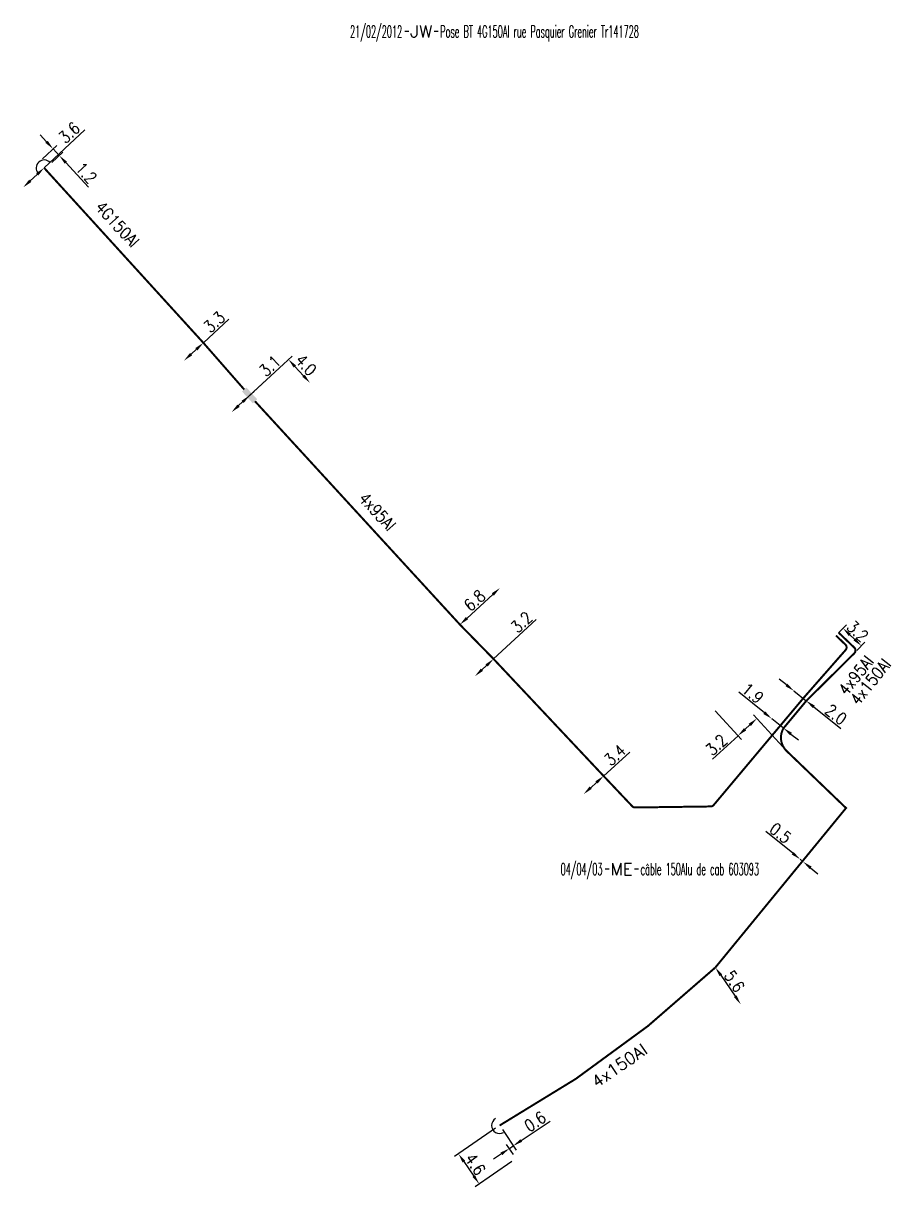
# Model space of a CAD drawing. Header units: millimetres. Extents: x 79134 to 80000, y 145000 to 146008.
# Drawn here: x 79473.5 to 79582.7, y 145841.4 to 145987.7 of the extents above; entities that cross this region are included whole.
import ezdxf
from ezdxf.enums import TextEntityAlignment as Align

# ---------------------------------------------------------------- set-up
doc = ezdxf.new("R2010")
doc.units = ezdxf.units.MM
doc.header["$PDMODE"] = 34
doc.linetypes.add('B_ST_AL', pattern=[2000, 1000, 1000])
doc.layers.get('0').update_dxf_attribs({"linetype": 'CONTINUOUS'})
doc.layers.get('Defpoints').update_dxf_attribs({"linetype": 'CONTINUOUS'})
doc.layers.add('B_100', color=3, linetype='CONTINUOUS')
doc.layers.add('B_300', color=7, linetype='CONTINUOUS')
doc.styles.add('M_ROMANS', font='ROMANS.shx', dxfattribs={"width": 0.75})
doc.styles.get("Standard").update_dxf_attribs({"font": 'romans.shx', "width": 0.85})
doc.dimstyles.get("Standard").update_dxf_attribs({"dimtxt": 1.5, "dimasz": 1.2, "dimexe": 0.625, "dimexo": 0.625, "dimgap": 0.25, "dimtad": 1, "dimdec": 1, "dimzin": 0, "dimdsep": 46, "dimtxsty": 'Standard', "dimcen": -0.5, "dimclrd": 256, "dimclre": 256, "dimclrt": 256, "dimadec": 0, "dimazin": 0, "dimtfac": 1, "dimtdec": 1, "dimtmove": 0, "dimatfit": 3, "dimfxl": 1, "dimtolj": 1, "dimtzin": 0, "dimarcsym": 0})

# ---------------------------------------------------------------- blocks, each defined once
blk = doc.blocks.new('B_300_05')
at = {"color": 0, "linetype": 'Continuous'}
blk.add_arc((0, 0), 1, 270, 90, dxfattribs=at)
at = {"color": 0, "linetype": 'Continuous', "style": 'M_ROMANS', "width": 0.75, "flags": 3}
for tag, p in [('DEF_LEG', (0, -5)), ('DEF_COUP', (0, -7.5)), ('DEF_TYPE', (0, -10))]:
    blk.add_attdef(tag, text='', height=1.2, dxfattribs=at).set_placement(p, align=Align.MIDDLE)
blk = doc.blocks.new('*D32')
at = {"layer": 'B_100', "linetype": 'Continuous', "lineweight": -2, "transparency": 16777216}
for p, q in [((79576.12, 145911.02), (79577.1, 145912.04)), ((79578.11, 145910.21), (79577.53, 145910.76)), ((79578.43, 145908.81), (79579.41, 145909.83))]:
    blk.add_line(p, q, dxfattribs=at)
at = {"layer": 'B_100', "linetype": 'Continuous', "transparency": 16777216}
for points in [[(79577.67, 145910.91), (79577.39, 145910.62), (79576.67, 145911.59)], [(79578.25, 145910.35), (79577.97, 145910.07), (79578.98, 145909.38)]]:
    blk.add_solid(points, dxfattribs=at)
at = {"layer": 'Defpoints', "color": 0, "linetype": 'Continuous', "transparency": 16777216}
for p in [(79576.67, 145911.59), (79575.68, 145910.56), (79578, 145908.35)]:
    blk.add_point(p, dxfattribs=at)
at = {"layer": 'B_100', "linetype": 'Continuous', "transparency": 16777216, "insert": (79578.51, 145911.21), "char_height": 1.5, "attachment_point": 5, "rotation": 316.2958}
blk.add_mtext('\\A1;3.2', dxfattribs=at)
blk = doc.blocks.new('*D33')
at = {"layer": 'B_100', "linetype": 'Continuous', "lineweight": -2, "transparency": 16777216}
blk.add_line((79561.29, 145867.94), (79563.11, 145865.31), dxfattribs=at)
at = {"layer": 'B_100', "linetype": 'Continuous', "transparency": 16777216}
for points in [[(79561.46, 145868.06), (79561.13, 145867.83), (79560.61, 145868.93)], [(79563.27, 145865.42), (79562.94, 145865.19), (79563.79, 145864.32)]]:
    blk.add_solid(points, dxfattribs=at)
at = {"layer": 'Defpoints', "color": 0, "linetype": 'Continuous', "transparency": 16777216}
for p in [(79560.61, 145868.93), (79563.79, 145864.32), (79563.79, 145864.32)]:
    blk.add_point(p, dxfattribs=at)
at = {"layer": 'B_100', "linetype": 'Continuous', "transparency": 16777216, "insert": (79563.02, 145867.19), "char_height": 1.5, "attachment_point": 5, "rotation": 304.4967}
blk.add_mtext('\\A1;5.6', dxfattribs=at)
blk = doc.blocks.new('GIS_MODF')
at = {"color": 0, "linetype": 'Continuous', "flags": 128}
for points in [[(-2.18, -0.01), (-1.68, -0.01)], [(1.52, -0.01), (2.02, -0.01)]]:
    blk.add_lwpolyline(points, dxfattribs=at)
at = {"color": 0, "linetype": 'Continuous', "width": 0.5}
blk.add_attdef('DATE', text='', height=1.5, dxfattribs=at).set_placement((-2.5, -0.8), align=Align.RIGHT)
at = {"color": 0, "linetype": 'Continuous', "width": 1.771291}
blk.add_attdef('USER', text='', height=1.5, dxfattribs=at).set_placement((-1.51, -0.8), (1.28, -0.8), align=Align.FIT)
at = {"color": 0, "linetype": 'Continuous', "width": 0.5}
blk.add_attdef('DESC', (2.29, -0.8), '', height=1.5, dxfattribs=at)
blk = doc.blocks.new('*D92')
at = {"layer": 'B_100', "linetype": 'Continuous', "lineweight": -2, "transparency": 16777216}
for p, q in [((79532.69, 145907.73), (79538.06, 145912.69)), ((79531.23, 145906.37), (79531.81, 145906.92))]:
    blk.add_line(p, q, dxfattribs=at)
at = {"layer": 'B_100', "linetype": 'Continuous', "transparency": 16777216}
for points in [[(79531.09, 145906.52), (79531.36, 145906.23), (79530.35, 145905.56)], [(79531.68, 145907.06), (79531.95, 145906.77), (79532.69, 145907.73)]]:
    blk.add_solid(points, dxfattribs=at)
at = {"layer": 'Defpoints', "color": 0, "linetype": 'Continuous', "transparency": 16777216}
for p in [(79532.69, 145907.73), (79532.69, 145907.73), (79530.35, 145905.56)]:
    blk.add_point(p, dxfattribs=at)
at = {"layer": 'B_100', "linetype": 'Continuous', "transparency": 16777216, "insert": (79536.21, 145912.35), "char_height": 1.5, "attachment_point": 5, "rotation": 42.7596}
blk.add_mtext('\\A1;3.2', dxfattribs=at)
blk = doc.blocks.new('*D93')
at = {"layer": 'B_100', "linetype": 'Continuous', "lineweight": -2, "transparency": 16777216}
for p, q in [((79546.54, 145893.01), (79549.83, 145895.99)), ((79544.92, 145891.54), (79545.65, 145892.21))]:
    blk.add_line(p, q, dxfattribs=at)
at = {"layer": 'B_100', "linetype": 'Continuous', "transparency": 16777216}
for points in [[(79545.52, 145892.36), (79545.79, 145892.06), (79546.54, 145893.01)], [(79544.78, 145891.69), (79545.05, 145891.39), (79544.03, 145890.73)]]:
    blk.add_solid(points, dxfattribs=at)
at = {"layer": 'Defpoints', "color": 0, "linetype": 'Continuous', "transparency": 16777216}
for p in [(79546.54, 145893.01), (79546.54, 145893.01), (79544.03, 145890.73)]:
    blk.add_point(p, dxfattribs=at)
at = {"layer": 'B_100', "linetype": 'Continuous', "transparency": 16777216, "insert": (79547.96, 145895.64), "char_height": 1.5, "attachment_point": 5, "rotation": 42.1636}
blk.add_mtext('\\A1;3.4', dxfattribs=at)
blk = doc.blocks.new('*D94')
at = {"layer": 'B_100', "linetype": 'Continuous', "lineweight": -2, "transparency": 16777216}
blk.add_line((79529.35, 145912.87), (79532.59, 145915.84), dxfattribs=at)
at = {"layer": 'B_100', "linetype": 'Continuous', "transparency": 16777216}
for points in [[(79532.46, 145915.99), (79532.73, 145915.69), (79533.48, 145916.65)], [(79529.21, 145913.01), (79529.48, 145912.72), (79528.46, 145912.05)]]:
    blk.add_solid(points, dxfattribs=at)
at = {"layer": 'Defpoints', "color": 0, "linetype": 'Continuous', "transparency": 16777216}
for p in [(79533.48, 145916.65), (79533.48, 145916.65), (79528.46, 145912.05)]:
    blk.add_point(p, dxfattribs=at)
at = {"layer": 'B_100', "linetype": 'Continuous', "transparency": 16777216, "insert": (79530.3, 145915.09), "char_height": 1.5, "attachment_point": 5, "rotation": 42.4956}
blk.add_mtext('\\A1;6.8', dxfattribs=at)
blk = doc.blocks.new('*D95')
at = {"layer": 'B_300', "linetype": 'Continuous', "lineweight": -2, "transparency": 16777216}
for p, q in [((79502.45, 145941.3), (79507.33, 145945.82)), ((79507.69, 145944.52), (79508.78, 145943.34))]:
    blk.add_line(p, q, dxfattribs=at)
at = {"layer": 'B_300', "linetype": 'Continuous', "transparency": 16777216}
for points in [[(79507.84, 145944.65), (79507.54, 145944.38), (79506.88, 145945.4)], [(79508.92, 145943.48), (79508.63, 145943.21), (79509.59, 145942.46)]]:
    blk.add_solid(points, dxfattribs=at)
at = {"layer": 'Defpoints', "color": 0, "linetype": 'Continuous', "transparency": 16777216}
for p in [(79509.59, 145942.46), (79509.59, 145942.46), (79501.99, 145940.88)]:
    blk.add_point(p, dxfattribs=at)
at = {"layer": 'B_300', "linetype": 'Continuous', "transparency": 16777216, "insert": (79509.08, 145944.71), "char_height": 1.5, "attachment_point": 5, "rotation": 312.8035}
blk.add_mtext('\\A1;4.0', dxfattribs=at)
blk = doc.blocks.new('*D96')
at = {"layer": 'B_300', "linetype": 'Continuous', "lineweight": -2, "transparency": 16777216}
for p, q in [((79501.99, 145940.88), (79506.25, 145944.82)), ((79500.6, 145939.59), (79501.11, 145940.06))]:
    blk.add_line(p, q, dxfattribs=at)
at = {"layer": 'B_300', "linetype": 'Continuous', "transparency": 16777216}
for points in [[(79500.98, 145940.21), (79501.25, 145939.92), (79501.99, 145940.88)], [(79500.46, 145939.73), (79500.74, 145939.44), (79499.72, 145938.77)]]:
    blk.add_solid(points, dxfattribs=at)
at = {"layer": 'Defpoints', "color": 0, "linetype": 'Continuous', "transparency": 16777216}
for p in [(79501.99, 145940.88), (79499.72, 145938.77), (79499.72, 145938.77)]:
    blk.add_point(p, dxfattribs=at)
at = {"layer": 'B_300', "linetype": 'Continuous', "transparency": 16777216, "insert": (79504.54, 145944.6), "char_height": 1.5, "attachment_point": 5, "rotation": 42.8035}
blk.add_mtext('\\A1;3.1', dxfattribs=at)
blk = doc.blocks.new('B_300_04')
at = {"color": 0, "linetype": 'Continuous'}
blk.add_line((0, 0.75), (0, -0.75), dxfattribs=at)
blk.add_solid([(-1, 0.375), (-1, -0.375), (1, 0.375), (1, -0.375)], dxfattribs=at)
at = {"color": 0, "linetype": 'Continuous', "style": 'M_ROMANS', "width": 0.75, "flags": 3}
for tag, p in [('DEF_LEG', (0, -4.25)), ('DEF_COUP', (0, -6.75)), ('DEF_TYPE', (0, -9.25))]:
    blk.add_attdef(tag, text='', height=1.2, dxfattribs=at).set_placement(p, align=Align.MIDDLE)
blk = doc.blocks.new('*D97')
at = {"layer": 'B_100', "linetype": 'Continuous', "lineweight": -2, "transparency": 16777216}
for p, q in [((79476.13, 145969.49), (79481.27, 145974.26)), ((79474.38, 145967.86), (79475.25, 145968.67))]:
    blk.add_line(p, q, dxfattribs=at)
at = {"layer": 'B_100', "linetype": 'Continuous', "transparency": 16777216}
for points in [[(79475.12, 145968.82), (79475.39, 145968.53), (79476.13, 145969.49)], [(79474.24, 145968.01), (79474.52, 145967.72), (79473.5, 145967.05)]]:
    blk.add_solid(points, dxfattribs=at)
at = {"layer": 'Defpoints', "color": 0, "linetype": 'Continuous', "transparency": 16777216}
for p in [(79476.13, 145969.49), (79473.5, 145967.05), (79473.5, 145967.05)]:
    blk.add_point(p, dxfattribs=at)
at = {"layer": 'B_100', "linetype": 'Continuous', "transparency": 16777216, "insert": (79479.29, 145973.92), "char_height": 1.5, "attachment_point": 5, "rotation": 42.8908}
blk.add_mtext('\\A1;3.6', dxfattribs=at)
blk = doc.blocks.new('*D98')
at = {"layer": 'B_300', "linetype": 'Continuous', "lineweight": -2, "transparency": 16777216}
for p, q in [((79476.44, 145972.77), (79475.62, 145973.65)), ((79475.91, 145970.65), (79477.71, 145972.32)), ((79477.11, 145970.18), (79478.5, 145971.46)), ((79477.25, 145971.89), (79478.04, 145971.04)), ((79478.85, 145970.16), (79481.7, 145967.08))]:
    blk.add_line(p, q, dxfattribs=at)
at = {"layer": 'B_300', "linetype": 'Continuous', "transparency": 16777216}
for points in [[(79476.58, 145972.91), (79476.29, 145972.64), (79477.25, 145971.89)], [(79479, 145970.29), (79478.71, 145970.02), (79478.04, 145971.04)]]:
    blk.add_solid(points, dxfattribs=at)
at = {"layer": 'Defpoints', "color": 0, "linetype": 'Continuous', "transparency": 16777216}
for p in [(79478.04, 145971.04), (79475.46, 145970.23), (79476.65, 145969.76)]:
    blk.add_point(p, dxfattribs=at)
at = {"layer": 'B_300', "linetype": 'Continuous', "transparency": 16777216, "insert": (79481.42, 145968.86), "char_height": 1.5, "attachment_point": 5, "rotation": 312.7552}
blk.add_mtext('\\A1;1.2', dxfattribs=at)
blk = doc.blocks.new('*D99')
at = {"layer": 'B_100', "linetype": 'Continuous', "lineweight": -2, "transparency": 16777216}
for p, q in [((79496.17, 145947.49), (79499.38, 145950.45)), ((79494.62, 145946.07), (79495.29, 145946.68))]:
    blk.add_line(p, q, dxfattribs=at)
at = {"layer": 'B_100', "linetype": 'Continuous', "transparency": 16777216}
for points in [[(79495.15, 145946.83), (79495.42, 145946.53), (79496.17, 145947.49)], [(79494.49, 145946.22), (79494.76, 145945.92), (79493.74, 145945.26)]]:
    blk.add_solid(points, dxfattribs=at)
at = {"layer": 'Defpoints', "color": 0, "linetype": 'Continuous', "transparency": 16777216}
for p in [(79496.17, 145947.49), (79493.74, 145945.26), (79493.74, 145945.26)]:
    blk.add_point(p, dxfattribs=at)
at = {"layer": 'B_100', "linetype": 'Continuous', "transparency": 16777216, "insert": (79497.54, 145950.11), "char_height": 1.5, "attachment_point": 5, "rotation": 42.6489}
blk.add_mtext('\\A1;3.3', dxfattribs=at)
blk = doc.blocks.new('*D117')
at = {"layer": 'B_100', "linetype": 'Continuous', "lineweight": -2, "transparency": 16777216}
for p, q in [((79570.34, 145883.29), (79566.94, 145886.04)), ((79571.66, 145882.22), (79571.27, 145882.54)), ((79572.59, 145881.46), (79573.52, 145880.71))]:
    blk.add_line(p, q, dxfattribs=at)
at = {"layer": 'B_100', "linetype": 'Continuous', "transparency": 16777216}
for points in [[(79570.46, 145883.45), (79570.21, 145883.14), (79571.27, 145882.54)], [(79572.72, 145881.62), (79572.46, 145881.31), (79571.66, 145882.22)]]:
    blk.add_solid(points, dxfattribs=at)
at = {"layer": 'Defpoints', "color": 0, "linetype": 'Continuous', "transparency": 16777216}
for p in [(79571.27, 145882.54), (79571.27, 145882.54), (79571.66, 145882.22)]:
    blk.add_point(p, dxfattribs=at)
at = {"layer": 'B_100', "linetype": 'Continuous', "transparency": 16777216, "insert": (79568.8, 145885.82), "char_height": 1.5, "attachment_point": 5, "rotation": 320.9509}
blk.add_mtext('\\A1;0.5', dxfattribs=at)
blk = doc.blocks.new('*D118')
at = {"layer": 'B_100', "linetype": 'Continuous', "lineweight": -2, "transparency": 16777216}
for p, q in [((79536.17, 145847.16), (79539.8, 145849.61)), ((79533.8, 145848.54), (79535.52, 145845.97)), ((79535.18, 145845.42), (79534.33, 145846.68)), ((79534.68, 145846.16), (79535.17, 145846.49)), ((79533.68, 145845.49), (79532.69, 145844.82))]:
    blk.add_line(p, q, dxfattribs=at)
at = {"layer": 'B_100', "linetype": 'Continuous', "transparency": 16777216}
for points in [[(79536.06, 145847.33), (79536.28, 145847), (79535.17, 145846.49)], [(79533.57, 145845.65), (79533.79, 145845.32), (79534.68, 145846.16)]]:
    blk.add_solid(points, dxfattribs=at)
at = {"layer": 'Defpoints', "color": 0, "linetype": 'Continuous', "transparency": 16777216}
for p in [(79533.45, 145849.05), (79534.68, 145846.16), (79535.53, 145844.9)]:
    blk.add_point(p, dxfattribs=at)
at = {"layer": 'B_100', "linetype": 'Continuous', "transparency": 16777216, "insert": (79537.92, 145849.55), "char_height": 1.5, "attachment_point": 5, "rotation": 33.9572}
blk.add_mtext('\\A1;0.6', dxfattribs=at)
blk = doc.blocks.new('*D119')
at = {"layer": 'B_100', "linetype": 'Continuous', "lineweight": -2, "transparency": 16777216}
for p, q in [((79532.94, 145848.7), (79527.76, 145845.14)), ((79528.95, 145844.51), (79530.2, 145842.69)), ((79535.01, 145844.54), (79530.36, 145841.35))]:
    blk.add_line(p, q, dxfattribs=at)
at = {"layer": 'B_100', "linetype": 'Continuous', "transparency": 16777216}
for points in [[(79529.12, 145844.62), (79528.79, 145844.39), (79528.27, 145845.5)], [(79530.36, 145842.81), (79530.03, 145842.58), (79530.88, 145841.71)]]:
    blk.add_solid(points, dxfattribs=at)
at = {"layer": 'Defpoints', "color": 0, "linetype": 'Continuous', "transparency": 16777216}
for p in [(79533.45, 145849.05), (79535.53, 145844.9), (79530.88, 145841.71)]:
    blk.add_point(p, dxfattribs=at)
at = {"layer": 'B_100', "linetype": 'Continuous', "transparency": 16777216, "insert": (79530.4, 145844.17), "char_height": 1.5, "attachment_point": 5, "rotation": 304.4967}
blk.add_mtext('\\A1;4.6', dxfattribs=at)
blk = doc.blocks.new('*D120')
at = {"layer": 'B_100', "linetype": 'Continuous', "lineweight": -2, "transparency": 16777216}
for p, q in [((79569.55, 145904.46), (79568.62, 145905.21)), ((79570.49, 145903.71), (79572.05, 145902.46)), ((79572.99, 145901.71), (79576.4, 145898.98))]:
    blk.add_line(p, q, dxfattribs=at)
at = {"layer": 'B_100', "linetype": 'Continuous', "transparency": 16777216}
for points in [[(79569.68, 145904.61), (79569.43, 145904.3), (79570.49, 145903.71)], [(79573.12, 145901.87), (79572.87, 145901.55), (79572.05, 145902.46)]]:
    blk.add_solid(points, dxfattribs=at)
at = {"layer": 'Defpoints', "color": 0, "linetype": 'Continuous', "transparency": 16777216}
for p in [(79570.49, 145903.71), (79570.49, 145903.71), (79572.05, 145902.46)]:
    blk.add_point(p, dxfattribs=at)
at = {"layer": 'B_100', "linetype": 'Continuous', "transparency": 16777216, "insert": (79575.79, 145900.75), "char_height": 1.5, "attachment_point": 5, "rotation": 321.3497}
blk.add_mtext('\\A1;2.0', dxfattribs=at)
blk = doc.blocks.new('*D121')
at = {"layer": 'B_100', "linetype": 'Continuous', "lineweight": -2, "transparency": 16777216}
for p, q in [((79566.77, 145900.97), (79563.54, 145903.55)), ((79569.19, 145899.03), (79567.7, 145900.22)), ((79570.12, 145898.29), (79571.06, 145897.54))]:
    blk.add_line(p, q, dxfattribs=at)
at = {"layer": 'B_100', "linetype": 'Continuous', "transparency": 16777216}
for points in [[(79566.89, 145901.13), (79566.64, 145900.81), (79567.7, 145900.22)], [(79570.25, 145898.44), (79570, 145898.13), (79569.19, 145899.03)]]:
    blk.add_solid(points, dxfattribs=at)
at = {"layer": 'Defpoints', "color": 0, "linetype": 'Continuous', "transparency": 16777216}
for p in [(79567.7, 145900.22), (79567.7, 145900.22), (79569.19, 145899.03)]:
    blk.add_point(p, dxfattribs=at)
at = {"layer": 'B_100', "linetype": 'Continuous', "transparency": 16777216, "insert": (79565.31, 145903.42), "char_height": 1.5, "attachment_point": 5, "rotation": 321.3497}
blk.add_mtext('\\A1;1.9', dxfattribs=at)
blk = doc.blocks.new('*D122')
at = {"layer": 'B_100', "linetype": 'Continuous', "lineweight": -2, "transparency": 16777216}
for p, q in [((79560.58, 145901.22), (79563.88, 145897.62)), ((79569.09, 145896.67), (79565.39, 145900.7)), ((79564.93, 145899.43), (79564.34, 145898.89)), ((79563.46, 145898.08), (79560.24, 145895.12))]:
    blk.add_line(p, q, dxfattribs=at)
at = {"layer": 'B_100', "linetype": 'Continuous', "transparency": 16777216}
for points in [[(79564.8, 145899.58), (79565.07, 145899.28), (79565.82, 145900.24)], [(79564.21, 145899.04), (79564.48, 145898.74), (79563.46, 145898.08)]]:
    blk.add_solid(points, dxfattribs=at)
at = {"layer": 'Defpoints', "color": 0, "linetype": 'Continuous', "transparency": 16777216}
for p in [(79560.15, 145901.68), (79563.46, 145898.08), (79569.52, 145896.21)]:
    blk.add_point(p, dxfattribs=at)
at = {"layer": 'B_100', "linetype": 'Continuous', "transparency": 16777216, "insert": (79560.73, 145896.93), "char_height": 1.5, "attachment_point": 5, "rotation": 42.5401}
blk.add_mtext('\\A1;3.2', dxfattribs=at)

msp = doc.modelspace()

# ---------------------------------------------------------------- linework, layer by layer
at = {"layer": 'B_100', "linetype": 'B_ST_AL', "const_width": 0.25, "flags": 128}
msp.add_lwpolyline([(79476.13, 145969.49), (79496.17, 145947.49), (79501.32, 145941.61)], dxfattribs=at)
for points in [[(79575.79, 145910.67), (79576.97, 145909.54, -0.397376), (79577, 145908.86), (79571.68, 145902.8), (79560.39, 145889.35, -0.216572), (79560.01, 145889.18), (79550.51, 145889.05, -0.20942), (79550.14, 145889.21), (79546.54, 145893.01), (79532.69, 145907.73), (79528.46, 145912.05), (79502.67, 145940.14)], [(79533.45, 145849.05, 0.062135), (79560.61, 145868.93), (79577.05, 145888.98), (79569.52, 145896.21, -0.338586), (79569.19, 145899.03), (79572.05, 145902.46), (79578, 145908.35), (79578.1, 145908.45, 0.414214), (79578.09, 145909.16), (79576.13, 145911.03)]]:
    msp.add_lwpolyline(points, format="xyb", dxfattribs=at)

# ---------------------------------------------------------------- block references
at = {"layer": 'B_100', "color": 7, "linetype": 'Continuous'}
ref = msp.add_blockref('GIS_MODF', (79523.69, 145986.7), dxfattribs=at)
ref.add_attrib('DATE', '21/02/2012', dxfattribs={"layer": '0', "color": 0, "linetype": 'Continuous', "height": 1.5, "width": 0.5}).set_placement((79521.19, 145985.9), align=Align.RIGHT)
ref.add_attrib('USER', 'JW', dxfattribs={"layer": '0', "color": 0, "linetype": 'Continuous', "height": 1.5, "width": 1.025485}).set_placement((79522.19, 145985.9), (79524.97, 145985.9), align=Align.FIT)
ref.add_attrib('DESC', 'Pose BT 4G150Al rue Pasquier Grenier Tr141728', (79525.98, 145985.9), dxfattribs={"layer": '0', "color": 0, "linetype": 'Continuous', "height": 1.5, "width": 0.5})
at = {"layer": 'B_100', "linetype": 'Continuous'}
ref = msp.add_blockref('GIS_MODF', (79548.91, 145881.35), dxfattribs=at)
ref.add_attrib('DATE', '04/04/03', dxfattribs={"layer": '0', "color": 0, "linetype": 'Continuous', "height": 1.5, "width": 0.5}).set_placement((79546.4, 145880.55), align=Align.RIGHT)
ref.add_attrib('USER', 'ME', dxfattribs={"layer": '0', "color": 0, "linetype": 'Continuous', "height": 1.5, "width": 0.950449}).set_placement((79547.4, 145880.55), (79550.18, 145880.55), align=Align.FIT)
ref.add_attrib('DESC', 'câble 150Alu de cab 603093', (79551.19, 145880.55), dxfattribs={"layer": '0', "color": 0, "linetype": 'Continuous', "height": 1.5, "width": 0.5})
at = {"layer": 'B_300'}
for name, p, rotation in [('B_300_05', (79476.13, 145969.49), 132.370573777046), ('B_300_04', (79501.99, 145940.88), 312.564181019448)]:
    msp.add_blockref(name, p, dxfattribs=dict(at, rotation=rotation))
at = {"layer": 'B_300', "linetype": 'Continuous', "rotation": 209.8572153985048}
msp.add_blockref('B_300_05', (79533.45, 145849.05), dxfattribs=at)

# ---------------------------------------------------------------- texts
at = {"layer": 'B_100', "linetype": 'Continuous', "width": 0.85}
for s, rotation, p in [('4G150Al', 312.7596, (79482.44, 145964.44)), ('4x95Al', 312.7596, (79515.6, 145927.81)), ('4x95Al', 51.277, (79577.12, 145903.02)), ('4x150Al', 51.277, (79578.61, 145901.79))]:
    msp.add_text(s, height=1.5, rotation=rotation, dxfattribs=at).set_placement(p)
at = {"layer": 'B_100', "linetype": 'Continuous'}
msp.add_text('4x150Al', height=1.5, rotation=34.6142, dxfattribs=at).set_placement((79548.5, 145856.59), align=Align.MIDDLE)

# ---------------------------------------------------------------- dimensions: what is measured, and where the dimension line sits
dim = msp.add_linear_dim(base=(79473.5, 145967.05), p1=(79476.13, 145969.49), p2=(79473.5, 145967.05), angle=42.8908, dimstyle='Standard', override={"dimgap": 0.35}, dxfattribs=at)
dim.commit()
dim.dimension.update_dxf_attribs({"geometry": '*D97', "text_midpoint": (79480.03, 145973.11), "dimtype": 160})
for base, p1, p2, angle, picture, middle, dimtype in [((79493.74, 145945.26), (79496.17, 145947.49), (79493.74, 145945.26), 42.6489, '*D99', (79498.22, 145949.38), 160), ((79533.48, 145916.65), (79528.46, 145912.05), (79533.48, 145916.65), 222.4956, '*D94', (79530.97, 145914.35), 160), ((79532.69, 145907.73), (79530.35, 145905.56), (79532.69, 145907.73), 222.7596, '*D92', (79536.89, 145911.61), 160), ((79576.67, 145911.59), (79578, 145908.35), (79575.68, 145910.56), 136.2958, '*D32', (79577.82, 145910.49), 161), ((79567.7, 145900.22), (79569.19, 145899.03), (79567.7, 145900.22), 321.3497, '*D121', (79564.68, 145902.64), 160), ((79570.49, 145903.71), (79572.05, 145902.46), (79570.49, 145903.71), 321.3497, '*D120', (79575.17, 145899.97), 160), ((79563.46, 145898.08), (79569.52, 145896.21), (79560.15, 145901.68), 42.5401, '*D122', (79561.41, 145896.2), 160), ((79546.54, 145893.01), (79544.03, 145890.73), (79546.54, 145893.01), 222.1636, '*D93', (79548.63, 145894.9), 160), ((79571.27, 145882.54), (79571.66, 145882.22), (79571.27, 145882.54), 320.9509, '*D117', (79568.17, 145885.05), 160), ((79563.79, 145864.32), (79560.61, 145868.93), (79563.79, 145864.32), 304.4967, '*D33', (79562.2, 145866.63), 161), ((79534.68, 145846.16), (79533.45, 145849.05), (79535.53, 145844.9), 33.9572, '*D118', (79538.48, 145848.72), 160), ((79530.88, 145841.71), (79533.45, 145849.05), (79535.53, 145844.9), 124.4967, '*D119', (79529.58, 145843.6), 160)]:
    dim = msp.add_linear_dim(base=base, p1=p1, p2=p2, angle=angle, dimstyle='Standard', dxfattribs=at)
    dim.commit()
    dim.dimension.update_dxf_attribs({"geometry": picture, "text_midpoint": middle, "dimtype": dimtype})
at = {"layer": 'B_300', "linetype": 'Continuous'}
for base, p1, p2, angle, picture, middle in [((79478.04, 145971.04), (79475.46, 145970.23), (79476.65, 145969.76), 132.7552, '*D98', (79480.68, 145968.18)), ((79499.72, 145938.77), (79501.99, 145940.88), (79499.72, 145938.77), 42.8035, '*D96', (79505.22, 145943.87))]:
    dim = msp.add_linear_dim(base=base, p1=p1, p2=p2, angle=angle, dimstyle='Standard', dxfattribs=at)
    dim.commit()
    dim.dimension.update_dxf_attribs({"geometry": picture, "text_midpoint": middle, "dimtype": 160})
dim = msp.add_linear_dim(base=(79509.59, 145942.46), p1=(79501.99, 145940.88), p2=(79509.59, 145942.46), angle=132.8035, dimstyle='Standard', override={"dimgap": 0.4}, dxfattribs=at)
dim.commit()
dim.dimension.update_dxf_attribs({"geometry": '*D95', "text_midpoint": (79508.23, 145943.93), "dimtype": 160})

doc.saveas('drawing.dxf')
